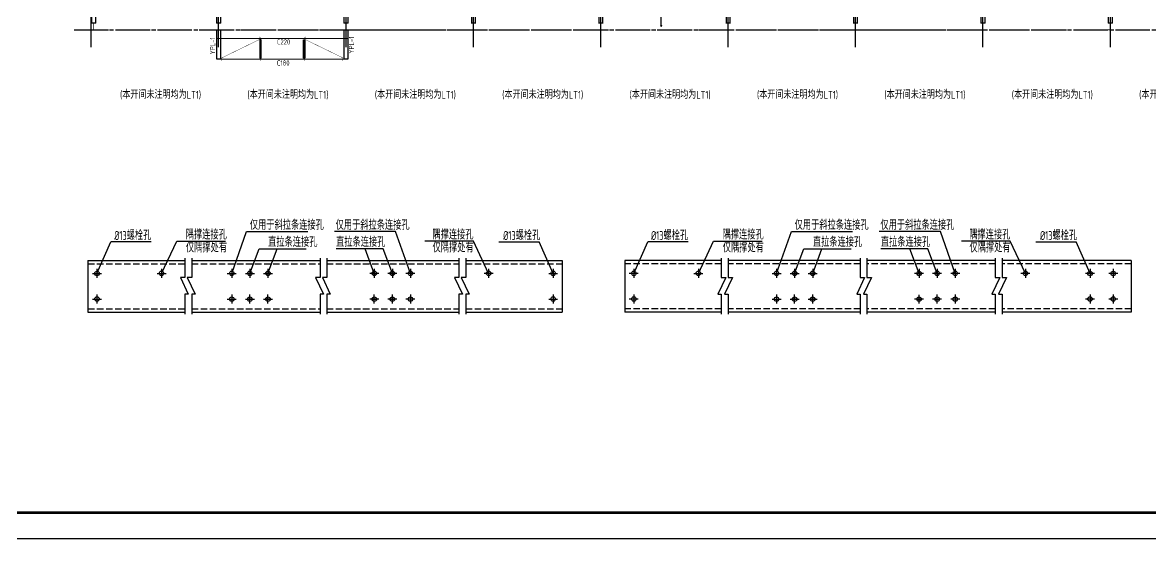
# Model space of a CAD drawing. Extents: x 8844666 to 9156203, y 1662182 to 2655606.
# Drawn here: x 8913598 to 8979117, y 1984432 to 2014410 of the extents above; entities that cross this region are included whole.
import ezdxf

# ---------------------------------------------------------------- set-up
doc = ezdxf.new("R2010")
doc.units = 0
doc.header["$LTSCALE"] = 1000
doc.header["$MEASUREMENT"] = 0
doc.linetypes.add('DASH', pattern=[0.35, 0.25, -0.1])
doc.linetypes.add('DOTE', pattern=[2.42, 2, -0.2, 0.02, -0.2])
doc.layers.get('0').update_dxf_attribs({"linetype": 'CONTINUOUS'})
for name, color, linetype in [('10014', 150, 'CONTINUOUS'), ('DIM_LEAD', 3, 'CONTINUOUS'), ('DOTE', 8, 'DOTE'), ('PUB_TEXT', 7, 'CONTINUOUS'), ('PUB_TITLE', 4, 'CONTINUOUS'), ('柱', 2, 'CONTINUOUS'), ('标注文字', 3, 'CONTINUOUS'), ('梁', 4, 'CONTINUOUS'), ('檩条', 150, 'CONTINUOUS'), ('檩条拉条', 1, 'CONTINUOUS')]:
    doc.layers.add(name, color=color, linetype=linetype)
doc.styles.add('TSSD_DIMENSION', font='atssdeng.shx', dxfattribs={"width": 0.7, "bigfont": 'atssdchn.shx'})
doc.styles.add('TSSD_REIN', font='atssdeng.shx', dxfattribs={"width": 0.7, "bigfont": 'atssdchn.shx'})

# ---------------------------------------------------------------- blocks, each defined once
blk = doc.blocks.new('5G415F4G5F')
for p, q in [((8923898, 1967634, -220000), (8927656, 1967634, -220000)), ((8923898, 1967634, -220000), (8923898, 1965635, -220000)), ((8924248, 1967308, -220000), (8924248, 1966960, -220000)), ((8926748, 1967308, -220000), (8926748, 1966960, -220000)), ((8927656, 1967721, -220000), (8927656, 1966979, -220000)), ((8927917, 1967721, -220000), (8927917, 1966979, -220000)), ((8927917, 1967634, -220000), (8932889, 1967634, -220000)), ((8929469, 1967308, -220000), (8929469, 1966960, -220000)), ((8930169, 1967306, -220000), (8930169, 1966958, -220000)), ((8930869, 1967306, -220000), (8930869, 1966958, -220000)), ((8932889, 1967721, -220000), (8932889, 1966979, -220000)), ((8933150, 1967721, -220000), (8933150, 1966979, -220000)), ((8933150, 1967634, -220000), (8938268, 1967634, -220000)), ((8934988, 1967306, -220000), (8934988, 1966958, -220000)), ((8935688, 1967306, -220000), (8935688, 1966958, -220000)), ((8936388, 1967308, -220000), (8936388, 1966960, -220000)), ((8938268, 1967721, -220000), (8938268, 1966979, -220000)), ((8938529, 1967721, -220000), (8938529, 1966979, -220000)), ((8938529, 1967634, -220000), (8942266, 1967634, -220000)), ((8939415, 1967308, -220000), (8939415, 1966960, -220000)), ((8941915, 1967308, -220000), (8941915, 1966960, -220000)), ((8942266, 1967634, -220000), (8942266, 1965635, -220000)), ((8948425, 1967634, -220000), (8944688, 1967634, -220000)), ((8944688, 1967634, -220000), (8944688, 1965635, -220000)), ((8945038, 1967308, -220000), (8945038, 1966960, -220000)), ((8947538, 1967308, -220000), (8947538, 1966960, -220000)), ((8948425, 1967721, -220000), (8948425, 1966979, -220000)), ((8948686, 1967721, -220000), (8948686, 1966979, -220000)), ((8953804, 1967634, -220000), (8948686, 1967634, -220000)), ((8950566, 1967308, -220000), (8950566, 1966960, -220000)), ((8951266, 1967306, -220000), (8951266, 1966958, -220000)), ((8951966, 1967306, -220000), (8951966, 1966958, -220000)), ((8953804, 1967721, -220000), (8953804, 1966979, -220000)), ((8954064, 1967721, -220000), (8954064, 1966979, -220000)), ((8959037, 1967634, -220000), (8954064, 1967634, -220000)), ((8956085, 1967305, -220000), (8956085, 1966957, -220000)), ((8956785, 1967306, -220000), (8956785, 1966958, -220000)), ((8957485, 1967308, -220000), (8957485, 1966960, -220000)), ((8959037, 1967721, -220000), (8959037, 1966979, -220000)), ((8959297, 1967721, -220000), (8959297, 1966979, -220000)), ((8964305, 1967634, -220000), (8959297, 1967634, -220000)), ((8960205, 1967308, -220000), (8960205, 1966960, -220000)), ((8962705, 1967308, -220000), (8962705, 1966960, -220000)), ((8963605, 1967308, -220000), (8963605, 1966960, -220000)), ((8964305, 1967634, -220000), (8964305, 1965635, -220000)), ((8924074, 1967134, -220000), (8924422, 1967134, -220000)), ((8924161, 1967132, -220000), (8924335, 1967132, -220000)), ((8924248, 1967219, -220000), (8924248, 1967045, -220000)), ((8926574, 1967134, -220000), (8926922, 1967134, -220000)), ((8927482, 1966979, -220000), (8927786, 1966333, -220000)), ((8927656, 1966979, -220000), (8927482, 1966979, -220000)), ((8927743, 1966979, -220000), (8928047, 1966333, -220000)), ((8927917, 1966979, -220000), (8927743, 1966979, -220000)), ((8929295, 1967134, -220000), (8929643, 1967134, -220000)), ((8929995, 1967132, -220000), (8930343, 1967132, -220000)), ((8930256, 1967134, -220000), (8930082, 1967134, -220000)), ((8930169, 1967221, -220000), (8930169, 1967047, -220000)), ((8930695, 1967132, -220000), (8931043, 1967132, -220000)), ((8930956, 1967134, -220000), (8930782, 1967134, -220000)), ((8930869, 1967221, -220000), (8930869, 1967047, -220000)), ((8932715, 1966979, -220000), (8933020, 1966333, -220000)), ((8932889, 1966979, -220000), (8932715, 1966979, -220000)), ((8932976, 1966979, -220000), (8933280, 1966333, -220000)), ((8933150, 1966979, -220000), (8932976, 1966979, -220000)), ((8935162, 1967132, -220000), (8934814, 1967132, -220000)), ((8934901, 1967134, -220000), (8935075, 1967134, -220000)), ((8934988, 1967221, -220000), (8934988, 1967047, -220000)), ((8935862, 1967132, -220000), (8935514, 1967132, -220000)), ((8935601, 1967134, -220000), (8935775, 1967134, -220000)), ((8935688, 1967221, -220000), (8935688, 1967047, -220000)), ((8936562, 1967134, -220000), (8936214, 1967134, -220000)), ((8938094, 1966979, -220000), (8938398, 1966333, -220000)), ((8938268, 1966979, -220000), (8938094, 1966979, -220000)), ((8938355, 1966979, -220000), (8938659, 1966333, -220000)), ((8938529, 1966979, -220000), (8938355, 1966979, -220000)), ((8939589, 1967134, -220000), (8939242, 1967134, -220000)), ((8941742, 1967134, -220000), (8942089, 1967134, -220000)), ((8945212, 1967134, -220000), (8944864, 1967134, -220000)), ((8947364, 1967134, -220000), (8947712, 1967134, -220000)), ((8948599, 1966979, -220000), (8948294, 1966333, -220000)), ((8948425, 1966979, -220000), (8948599, 1966979, -220000)), ((8948859, 1966979, -220000), (8948555, 1966333, -220000)), ((8948686, 1966979, -220000), (8948859, 1966979, -220000)), ((8950392, 1967134, -220000), (8950740, 1967134, -220000)), ((8951092, 1967132, -220000), (8951440, 1967132, -220000)), ((8951353, 1967134, -220000), (8951179, 1967134, -220000)), ((8951266, 1967221, -220000), (8951266, 1967047, -220000)), ((8951792, 1967132, -220000), (8952140, 1967132, -220000)), ((8952053, 1967134, -220000), (8951879, 1967134, -220000)), ((8951966, 1967221, -220000), (8951966, 1967047, -220000)), ((8953977, 1966979, -220000), (8953673, 1966333, -220000)), ((8953804, 1966979, -220000), (8953977, 1966979, -220000)), ((8954238, 1966979, -220000), (8953934, 1966333, -220000)), ((8954064, 1966979, -220000), (8954238, 1966979, -220000)), ((8956258, 1967131, -220000), (8955911, 1967131, -220000)), ((8955998, 1967132, -220000), (8956172, 1967132, -220000)), ((8956085, 1967219, -220000), (8956085, 1967045, -220000)), ((8956958, 1967132, -220000), (8956611, 1967132, -220000)), ((8956698, 1967134, -220000), (8956872, 1967134, -220000)), ((8956785, 1967221, -220000), (8956785, 1967047, -220000)), ((8957658, 1967134, -220000), (8957311, 1967134, -220000)), ((8959210, 1966979, -220000), (8958906, 1966333, -220000)), ((8959037, 1966979, -220000), (8959210, 1966979, -220000)), ((8959471, 1966979, -220000), (8959167, 1966333, -220000)), ((8959297, 1966979, -220000), (8959471, 1966979, -220000)), ((8960379, 1967134, -220000), (8960032, 1967134, -220000)), ((8962879, 1967134, -220000), (8962532, 1967134, -220000)), ((8962792, 1967132, -220000), (8962619, 1967132, -220000)), ((8962705, 1967219, -220000), (8962705, 1967045, -220000)), ((8963779, 1967134, -220000), (8963432, 1967134, -220000)), ((8963692, 1967132, -220000), (8963519, 1967132, -220000)), ((8963605, 1967219, -220000), (8963605, 1967045, -220000)), ((8924074, 1966139, -220000), (8924422, 1966139, -220000)), ((8924248, 1966313, -220000), (8924248, 1965965, -220000)), ((8927786, 1966333, -220000), (8927656, 1966333, -220000)), ((8927656, 1966333, -220000), (8927656, 1965548, -220000)), ((8928047, 1966333, -220000), (8927917, 1966333, -220000)), ((8927917, 1966333, -220000), (8927917, 1965548, -220000)), ((8929295, 1966138, -220000), (8929643, 1966138, -220000)), ((8929469, 1966312, -220000), (8929469, 1965964, -220000)), ((8929995, 1966137, -220000), (8930343, 1966137, -220000)), ((8930256, 1966135, -220000), (8930082, 1966135, -220000)), ((8930169, 1965963, -220000), (8930169, 1966310, -220000)), ((8930169, 1966048, -220000), (8930169, 1966222, -220000)), ((8930695, 1966137, -220000), (8931043, 1966137, -220000)), ((8930956, 1966135, -220000), (8930782, 1966135, -220000)), ((8930869, 1965963, -220000), (8930869, 1966310, -220000)), ((8930869, 1966048, -220000), (8930869, 1966222, -220000)), ((8933020, 1966333, -220000), (8932889, 1966333, -220000)), ((8932889, 1966333, -220000), (8932889, 1965548, -220000)), ((8933280, 1966333, -220000), (8933150, 1966333, -220000)), ((8933150, 1966333, -220000), (8933150, 1965548, -220000)), ((8935162, 1966137, -220000), (8934814, 1966137, -220000)), ((8934901, 1966135, -220000), (8935075, 1966135, -220000)), ((8934988, 1965963, -220000), (8934988, 1966310, -220000)), ((8934988, 1966048, -220000), (8934988, 1966222, -220000)), ((8935862, 1966137, -220000), (8935514, 1966137, -220000)), ((8935601, 1966135, -220000), (8935775, 1966135, -220000)), ((8935688, 1965963, -220000), (8935688, 1966310, -220000)), ((8935688, 1966048, -220000), (8935688, 1966222, -220000)), ((8936562, 1966138, -220000), (8936214, 1966138, -220000)), ((8936388, 1966312, -220000), (8936388, 1965964, -220000)), ((8938398, 1966333, -220000), (8938268, 1966333, -220000)), ((8938268, 1966333, -220000), (8938268, 1965548, -220000)), ((8938659, 1966333, -220000), (8938529, 1966333, -220000)), ((8938529, 1966333, -220000), (8938529, 1965548, -220000)), ((8941742, 1966139, -220000), (8942089, 1966139, -220000)), ((8941915, 1966313, -220000), (8941915, 1965965, -220000)), ((8945212, 1966139, -220000), (8944864, 1966139, -220000)), ((8945038, 1966313, -220000), (8945038, 1965965, -220000)), ((8948294, 1966333, -220000), (8948425, 1966333, -220000)), ((8948425, 1966333, -220000), (8948425, 1965548, -220000)), ((8948555, 1966333, -220000), (8948686, 1966333, -220000)), ((8948686, 1966333, -220000), (8948686, 1965548, -220000)), ((8950392, 1966138, -220000), (8950740, 1966138, -220000)), ((8950566, 1966312, -220000), (8950566, 1965964, -220000)), ((8951092, 1966137, -220000), (8951440, 1966137, -220000)), ((8951353, 1966135, -220000), (8951179, 1966135, -220000)), ((8951266, 1965963, -220000), (8951266, 1966310, -220000)), ((8951266, 1966048, -220000), (8951266, 1966222, -220000)), ((8951792, 1966137, -220000), (8952140, 1966137, -220000)), ((8952053, 1966135, -220000), (8951879, 1966135, -220000)), ((8951966, 1965963, -220000), (8951966, 1966310, -220000)), ((8951966, 1966048, -220000), (8951966, 1966222, -220000)), ((8953673, 1966333, -220000), (8953804, 1966333, -220000)), ((8953804, 1966333, -220000), (8953804, 1965548, -220000)), ((8953934, 1966333, -220000), (8954064, 1966333, -220000)), ((8954064, 1966333, -220000), (8954064, 1965548, -220000)), ((8956258, 1966135, -220000), (8955911, 1966135, -220000)), ((8955998, 1966134, -220000), (8956172, 1966134, -220000)), ((8956085, 1965961, -220000), (8956085, 1966309, -220000)), ((8956085, 1966047, -220000), (8956085, 1966221, -220000)), ((8956958, 1966137, -220000), (8956611, 1966137, -220000)), ((8956698, 1966135, -220000), (8956872, 1966135, -220000)), ((8956785, 1965963, -220000), (8956785, 1966310, -220000)), ((8956785, 1966048, -220000), (8956785, 1966222, -220000)), ((8957658, 1966138, -220000), (8957311, 1966138, -220000)), ((8957485, 1966312, -220000), (8957485, 1965964, -220000)), ((8958906, 1966333, -220000), (8959037, 1966333, -220000)), ((8959037, 1966333, -220000), (8959037, 1965548, -220000)), ((8959167, 1966333, -220000), (8959297, 1966333, -220000)), ((8959297, 1966333, -220000), (8959297, 1965548, -220000)), ((8962879, 1966139, -220000), (8962532, 1966139, -220000)), ((8962705, 1966313, -220000), (8962705, 1965965, -220000)), ((8963779, 1966139, -220000), (8963432, 1966139, -220000)), ((8963605, 1966313, -220000), (8963605, 1965965, -220000)), ((8923898, 1965635, -220000), (8927656, 1965635, -220000)), ((8927917, 1965635, -220000), (8932889, 1965635, -220000)), ((8933150, 1965635, -220000), (8938268, 1965635, -220000)), ((8938529, 1965635, -220000), (8942266, 1965635, -220000)), ((8948425, 1965635, -220000), (8944688, 1965635, -220000)), ((8953804, 1965635, -220000), (8948686, 1965635, -220000)), ((8959037, 1965635, -220000), (8954064, 1965635, -220000)), ((8964305, 1965635, -220000), (8959297, 1965635, -220000))]:
    blk.add_line(p, q)
at = {"linetype": 'DASH'}
for p, q in [((8923898, 1967504, -220000), (8927656, 1967504, -220000)), ((8927917, 1967504, -220000), (8932889, 1967504, -220000)), ((8933150, 1967504, -220000), (8938268, 1967504, -220000)), ((8938529, 1967504, -220000), (8942266, 1967504, -220000)), ((8948425, 1967504, -220000), (8944688, 1967504, -220000)), ((8953804, 1967504, -220000), (8948686, 1967504, -220000)), ((8959037, 1967504, -220000), (8954064, 1967504, -220000)), ((8964305, 1967504, -220000), (8959297, 1967504, -220000)), ((8923898, 1965765, -220000), (8927656, 1965765, -220000)), ((8927917, 1965765, -220000), (8932889, 1965765, -220000)), ((8933150, 1965765, -220000), (8938268, 1965765, -220000)), ((8938529, 1965765, -220000), (8942266, 1965765, -220000)), ((8948425, 1965765, -220000), (8944688, 1965765, -220000)), ((8953804, 1965765, -220000), (8948686, 1965765, -220000)), ((8959037, 1965765, -220000), (8954064, 1965765, -220000)), ((8964305, 1965765, -220000), (8959297, 1965765, -220000))]:
    blk.add_line(p, q, dxfattribs=at)
for centre in [(8924248, 1967132, -440000), (8926748, 1967134, -440000), (8929469, 1967134, -440000), (8930169, 1967134, -440000), (8930869, 1967134, -440000), (8934988, 1967134, -440000), (8935688, 1967134, -440000), (8936388, 1967134, -440000), (8939415, 1967134, -440000), (8941915, 1967134, -440000), (8945038, 1967134, -440000), (8947538, 1967134, -440000), (8950566, 1967134, -440000), (8951266, 1967134, -440000), (8951966, 1967134, -440000), (8956085, 1967132, -440000), (8956785, 1967134, -440000), (8957485, 1967134, -440000), (8960205, 1967134, -440000), (8962705, 1967132, -440000), (8963605, 1967132, -440000), (8924248, 1966139, -440000), (8929469, 1966138, -440000), (8930169, 1966135, -440000), (8930869, 1966135, -440000), (8934988, 1966135, -440000), (8935688, 1966135, -440000), (8936388, 1966138, -440000), (8941915, 1966139, -440000), (8945038, 1966139, -440000), (8950566, 1966138, -440000), (8951266, 1966135, -440000), (8951966, 1966135, -440000), (8956085, 1966134, -440000), (8956785, 1966135, -440000), (8957485, 1966138, -440000), (8962705, 1966139, -440000), (8963605, 1966139, -440000)]:
    blk.add_circle(centre, 86.9)
at = {"layer": '标注文字'}
for p, q in [((8929469, 1967132, -220000), (8930043, 1968750, -440000)), ((8930043, 1968750, -440000), (8932410, 1968750, -440000)), ((8935814, 1968750, -440000), (8933451, 1968750, -440000)), ((8936388, 1967132, -220000), (8935814, 1968750, -440000)), ((8950566, 1967132, -220000), (8951140, 1968750, -440000)), ((8951140, 1968750, -440000), (8953503, 1968750, -440000)), ((8956910, 1968750, -440000), (8954543, 1968750, -440000)), ((8957485, 1967132, -220000), (8956910, 1968750, -440000)), ((8924248, 1967132, -220000), (8924787, 1968362, -220000)), ((8926348, 1968362, -220000), (8924787, 1968362, -220000)), ((8926748, 1967134, -220000), (8927338, 1968376, -440000)), ((8927338, 1968376, -440000), (8929222, 1968376, -440000)), ((8938825, 1968376, -440000), (8936941, 1968376, -440000)), ((8939415, 1967134, -220000), (8938825, 1968376, -440000)), ((8939815, 1968362, -220000), (8941376, 1968362, -220000)), ((8941915, 1967132, -220000), (8941376, 1968362, -220000)), ((8945038, 1967132, -220000), (8945577, 1968362, -220000)), ((8947138, 1968362, -220000), (8945577, 1968362, -220000)), ((8947538, 1967134, -220000), (8948128, 1968376, -440000)), ((8948128, 1968376, -440000), (8950012, 1968376, -440000)), ((8959615, 1968376, -440000), (8957731, 1968376, -440000)), ((8960205, 1967134, -220000), (8959615, 1968376, -440000)), ((8960605, 1968362, -220000), (8962166, 1968362, -220000)), ((8962705, 1967132, -220000), (8962166, 1968362, -220000)), ((8930169, 1967132, -220000), (8930526, 1968091, -440000)), ((8930526, 1968091, -440000), (8932352, 1968091, -440000)), ((8930869, 1967131, -220000), (8931226, 1968089, -440000)), ((8935330, 1968091, -440000), (8933505, 1968091, -440000)), ((8934988, 1967132, -220000), (8934630, 1968091, -440000)), ((8935688, 1967132, -220000), (8935330, 1968091, -440000)), ((8951266, 1967132, -220000), (8951623, 1968091, -440000)), ((8951623, 1968091, -440000), (8953449, 1968091, -440000)), ((8951966, 1967132, -220000), (8952323, 1968091, -440000)), ((8956427, 1968091, -440000), (8954602, 1968091, -440000)), ((8956085, 1967131, -220002), (8955727, 1968089, -440002)), ((8956785, 1967132, -220000), (8956427, 1968091, -440000))]:
    blk.add_line(p, q, dxfattribs=at)
at = {"layer": 'PUB_TEXT', "style": 'TSSD_DIMENSION', "width": 0.7}
for s, p in [('仅用于斜拉条连接孔', (8930169, 1968825, -660000)), ('仅用于斜拉条连接孔', (8933490, 1968825, -660000)), ('仅用于斜拉条连接孔', (8951266, 1968825, -660000)), ('仅用于斜拉条连接孔', (8954587, 1968825, -660000)), ('%%C13螺栓孔', (8924915, 1968425, -440000)), ('隅撑连接孔', (8927687, 1968452, -660000)), ('隅撑连接孔', (8937238, 1968452, -660000)), ('%%C13螺栓孔', (8939979, 1968425, -440000)), ('%%C13螺栓孔', (8945705, 1968425, -440000)), ('隅撑连接孔', (8948477, 1968452, -660000)), ('隅撑连接孔', (8958028, 1968452, -660000)), ('%%C13螺栓孔', (8960769, 1968425, -440000)), ('仅隅撑处有', (8927693, 1967952, -660000)), ('直拉条连接孔', (8930876, 1968165, -660000)), ('直拉条连接孔', (8933507, 1968165, -660000)), ('仅隅撑处有', (8937245, 1967952, -660000)), ('仅隅撑处有', (8948483, 1967952, -660000)), ('直拉条连接孔', (8951973, 1968165, -660000)), ('直拉条连接孔', (8954604, 1968165, -660000)), ('仅隅撑处有', (8958035, 1967952, -660000))]:
    blk.add_text(s, height=350, dxfattribs=at).set_placement(p)

msp = doc.modelspace()

# ---------------------------------------------------------------- hatches: boundary and pattern name
at = {"layer": '柱'}
for points in [[(8917869.3, 2013978.5), (8917589.3, 2013978.5), (8917589.3, 2014010.5), (8917717.3, 2014010.5), (8917717.3, 2014346.5), (8917589.3, 2014346.5), (8917589.3, 2014378.5), (8917869.3, 2014378.5), (8917869.3, 2014346.5), (8917741.3, 2014346.5), (8917741.3, 2014010.5), (8917869.3, 2014010.5)], [(8925129.3, 2013978.5), (8924849.3, 2013978.5), (8924849.3, 2014010.5), (8924977.3, 2014010.5), (8924977.3, 2014346.5), (8924849.3, 2014346.5), (8924849.3, 2014378.5), (8925129.3, 2014378.5), (8925129.3, 2014346.5), (8925001.3, 2014346.5), (8925001.3, 2014010.5), (8925129.3, 2014010.5)], [(8932529.3, 2013978.5), (8932249.3, 2013978.5), (8932249.3, 2014010.5), (8932377.3, 2014010.5), (8932377.3, 2014346.5), (8932249.3, 2014346.5), (8932249.3, 2014378.5), (8932529.3, 2014378.5), (8932529.3, 2014346.5), (8932401.3, 2014346.5), (8932401.3, 2014010.5), (8932529.3, 2014010.5)], [(8939929.3, 2013978.5), (8939649.3, 2013978.5), (8939649.3, 2014010.5), (8939777.3, 2014010.5), (8939777.3, 2014346.5), (8939649.3, 2014346.5), (8939649.3, 2014378.5), (8939929.3, 2014378.5), (8939929.3, 2014346.5), (8939801.3, 2014346.5), (8939801.3, 2014010.5), (8939929.3, 2014010.5)], [(8947329.3, 2013978.5), (8947049.3, 2013978.5), (8947049.3, 2014010.5), (8947177.3, 2014010.5), (8947177.3, 2014346.5), (8947049.3, 2014346.5), (8947049.3, 2014378.5), (8947329.3, 2014378.5), (8947329.3, 2014346.5), (8947201.3, 2014346.5), (8947201.3, 2014010.5), (8947329.3, 2014010.5)], [(8954729.3, 2013978.5), (8954449.3, 2013978.5), (8954449.3, 2014010.5), (8954577.3, 2014010.5), (8954577.3, 2014346.5), (8954449.3, 2014346.5), (8954449.3, 2014378.5), (8954729.3, 2014378.5), (8954729.3, 2014346.5), (8954601.3, 2014346.5), (8954601.3, 2014010.5), (8954729.3, 2014010.5)], [(8962129.3, 2013978.5), (8961849.3, 2013978.5), (8961849.3, 2014010.5), (8961977.3, 2014010.5), (8961977.3, 2014346.5), (8961849.3, 2014346.5), (8961849.3, 2014378.5), (8962129.3, 2014378.5), (8962129.3, 2014346.5), (8962001.3, 2014346.5), (8962001.3, 2014010.5), (8962129.3, 2014010.5)], [(8969529.3, 2013978.5), (8969249.3, 2013978.5), (8969249.3, 2014010.5), (8969377.3, 2014010.5), (8969377.3, 2014346.5), (8969249.3, 2014346.5), (8969249.3, 2014378.5), (8969529.3, 2014378.5), (8969529.3, 2014346.5), (8969401.3, 2014346.5), (8969401.3, 2014010.5), (8969529.3, 2014010.5)], [(8976929.3, 2013978.5), (8976649.3, 2013978.5), (8976649.3, 2014010.5), (8976777.3, 2014010.5), (8976777.3, 2014346.5), (8976649.3, 2014346.5), (8976649.3, 2014378.5), (8976929.3, 2014378.5), (8976929.3, 2014346.5), (8976801.3, 2014346.5), (8976801.3, 2014010.5), (8976929.3, 2014010.5)]]:
    msp.add_hatch(color=2, dxfattribs=at).paths.add_polyline_path(points)

# ---------------------------------------------------------------- linework, layer by layer
at = {"layer": '10014', "const_width": 50}
for points in [[(8932489.3, 2013478.5), (8924889.3, 2013478.5)], [(8932489.3, 2012278.5), (8924889.3, 2012278.5)]]:
    msp.add_lwpolyline(points, dxfattribs=at)
at = {"layer": 'DIM_LEAD'}
msp.add_lwpolyline([(8950696.1, 2014250), (8950696.1, 2063797.3), (8949637.3, 2063797.3)], dxfattribs=at)
at = {"layer": 'DIM_LEAD', "const_width": 60}
msp.add_lwpolyline([(8950666.1, 2014220, 1), (8950726.1, 2014220, 1)], format="xyb", close=True, dxfattribs=at)
at = {"layer": 'DOTE'}
for p, q in [((8917589.3, 2012978.5), (8917589.3, 2062978.5)), ((8924989.3, 2012978.5), (8924989.3, 2062978.5)), ((8932389.3, 2012978.5), (8932389.3, 2062978.5)), ((8939789.3, 2012978.5), (8939789.3, 2062978.5)), ((8947189.3, 2012978.5), (8947189.3, 2062978.5)), ((8954589.3, 2012978.5), (8954589.3, 2062978.5)), ((8961989.3, 2012978.5), (8961989.3, 2062978.5)), ((8969389.3, 2012978.5), (8969389.3, 2062978.5)), ((8976789.3, 2012978.5), (8976789.3, 2062978.5)), ((8916589.3, 2013978.5), (9125789.3, 2013978.5))]:
    msp.add_line(p, q, dxfattribs=at)
at = {"layer": 'PUB_TITLE'}
msp.add_lwpolyline([(8903902.8, 1984431.6), (9156202.8, 1984431.6), (9156202.8, 2073531.6), (8903902.8, 2073531.6)], close=True, dxfattribs=at)
at = {"layer": 'PUB_TITLE', "const_width": 150}
msp.add_lwpolyline([(8907652.8, 1985931.6), (9154702.8, 1985931.6), (9154702.8, 2072031.6), (8907652.8, 2072031.6)], close=True, dxfattribs=at)
at = {"layer": '柱', "color": 2, "const_width": 5}
for points in [[(8917869.3, 2013978.5), (8917589.3, 2013978.5), (8917589.3, 2014010.5), (8917717.3, 2014010.5), (8917717.3, 2014346.5), (8917589.3, 2014346.5), (8917589.3, 2014378.5), (8917869.3, 2014378.5), (8917869.3, 2014346.5), (8917741.3, 2014346.5), (8917741.3, 2014010.5), (8917869.3, 2014010.5)], [(8925129.3, 2013978.5), (8924849.3, 2013978.5), (8924849.3, 2014010.5), (8924977.3, 2014010.5), (8924977.3, 2014346.5), (8924849.3, 2014346.5), (8924849.3, 2014378.5), (8925129.3, 2014378.5), (8925129.3, 2014346.5), (8925001.3, 2014346.5), (8925001.3, 2014010.5), (8925129.3, 2014010.5)], [(8932529.3, 2013978.5), (8932249.3, 2013978.5), (8932249.3, 2014010.5), (8932377.3, 2014010.5), (8932377.3, 2014346.5), (8932249.3, 2014346.5), (8932249.3, 2014378.5), (8932529.3, 2014378.5), (8932529.3, 2014346.5), (8932401.3, 2014346.5), (8932401.3, 2014010.5), (8932529.3, 2014010.5)], [(8939929.3, 2013978.5), (8939649.3, 2013978.5), (8939649.3, 2014010.5), (8939777.3, 2014010.5), (8939777.3, 2014346.5), (8939649.3, 2014346.5), (8939649.3, 2014378.5), (8939929.3, 2014378.5), (8939929.3, 2014346.5), (8939801.3, 2014346.5), (8939801.3, 2014010.5), (8939929.3, 2014010.5)], [(8947329.3, 2013978.5), (8947049.3, 2013978.5), (8947049.3, 2014010.5), (8947177.3, 2014010.5), (8947177.3, 2014346.5), (8947049.3, 2014346.5), (8947049.3, 2014378.5), (8947329.3, 2014378.5), (8947329.3, 2014346.5), (8947201.3, 2014346.5), (8947201.3, 2014010.5), (8947329.3, 2014010.5)], [(8954729.3, 2013978.5), (8954449.3, 2013978.5), (8954449.3, 2014010.5), (8954577.3, 2014010.5), (8954577.3, 2014346.5), (8954449.3, 2014346.5), (8954449.3, 2014378.5), (8954729.3, 2014378.5), (8954729.3, 2014346.5), (8954601.3, 2014346.5), (8954601.3, 2014010.5), (8954729.3, 2014010.5)], [(8962129.3, 2013978.5), (8961849.3, 2013978.5), (8961849.3, 2014010.5), (8961977.3, 2014010.5), (8961977.3, 2014346.5), (8961849.3, 2014346.5), (8961849.3, 2014378.5), (8962129.3, 2014378.5), (8962129.3, 2014346.5), (8962001.3, 2014346.5), (8962001.3, 2014010.5), (8962129.3, 2014010.5)], [(8969529.3, 2013978.5), (8969249.3, 2013978.5), (8969249.3, 2014010.5), (8969377.3, 2014010.5), (8969377.3, 2014346.5), (8969249.3, 2014346.5), (8969249.3, 2014378.5), (8969529.3, 2014378.5), (8969529.3, 2014346.5), (8969401.3, 2014346.5), (8969401.3, 2014010.5), (8969529.3, 2014010.5)], [(8976929.3, 2013978.5), (8976649.3, 2013978.5), (8976649.3, 2014010.5), (8976777.3, 2014010.5), (8976777.3, 2014346.5), (8976649.3, 2014346.5), (8976649.3, 2014378.5), (8976929.3, 2014378.5), (8976929.3, 2014346.5), (8976801.3, 2014346.5), (8976801.3, 2014010.5), (8976929.3, 2014010.5)]]:
    msp.add_lwpolyline(points, close=True, dxfattribs=at)
at = {"layer": '梁'}
for points in [[(8917629.3, 2061578.5), (8917829.3, 2061578.5), (8917829.3, 2014378.5), (8917629.3, 2014378.5)], [(8924889.3, 2061578.5), (8925089.3, 2061578.5), (8925089.3, 2014378.5), (8924889.3, 2014378.5)], [(8932289.3, 2061578.5), (8932489.3, 2061578.5), (8932489.3, 2014378.5), (8932289.3, 2014378.5)], [(8939689.3, 2061578.5), (8939889.3, 2061578.5), (8939889.3, 2014378.5), (8939689.3, 2014378.5)], [(8947089.3, 2061578.5), (8947289.3, 2061578.5), (8947289.3, 2014378.5), (8947089.3, 2014378.5)], [(8954489.3, 2061578.5), (8954689.3, 2061578.5), (8954689.3, 2014378.5), (8954489.3, 2014378.5)], [(8961889.3, 2061578.5), (8962089.3, 2061578.5), (8962089.3, 2014378.5), (8961889.3, 2014378.5)], [(8969289.3, 2061578.5), (8969489.3, 2061578.5), (8969489.3, 2014378.5), (8969289.3, 2014378.5)], [(8976689.3, 2061578.5), (8976889.3, 2061578.5), (8976889.3, 2014378.5), (8976689.3, 2014378.5)]]:
    msp.add_lwpolyline(points, close=True, dxfattribs=at)
at = {"layer": '梁', "color": 5}
for points in [[(8924889.3, 2013978.5), (8925089.3, 2013978.5), (8925089.3, 2012278.5), (8924889.3, 2012278.5)], [(8932289.3, 2013978.5), (8932489.3, 2013978.5), (8932489.3, 2012278.5), (8932289.3, 2012278.5)]]:
    msp.add_lwpolyline(points, close=True, dxfattribs=at)
at = {"layer": '檩条', "linetype": 'DASH'}
msp.add_lwpolyline([(8917589.3, 2013978.5), (9124789.3, 2013978.5)], dxfattribs=at)
at = {"layer": '檩条拉条', "color": 1, "const_width": 20}
for points in [[(8925170.4, 2012180.1), (8925170.4, 2012357.2), (8927347.2, 2013417.7), (8927347.2, 2013585.1)], [(8927421, 2013576.6), (8927421, 2012175.3)], [(8929957.7, 2013576.6), (8929957.7, 2012175.3)], [(8932208.3, 2012180.1), (8932208.3, 2012357.2), (8930031.5, 2013417.7), (8930031.5, 2013585.1)]]:
    msp.add_lwpolyline(points, dxfattribs=at)
at = {"layer": '檩条拉条', "color": 3}
for points in [[(8927381.1, 2012342.1), (8927461.1, 2012342.1), (8927461, 2013399.6), (8927381, 2013399.6)], [(8929997.6, 2012342.1), (8929917.6, 2012342.1), (8929917.7, 2013399.6), (8929997.7, 2013399.6)]]:
    msp.add_lwpolyline(points, close=True, dxfattribs=at)

# ---------------------------------------------------------------- block references
at = {"xscale": 1.5, "yscale": 1.5, "zscale": 1.5}
msp.add_blockref('5G415F4G5F', (-4468451, -950866.3), dxfattribs=at)

# ---------------------------------------------------------------- texts
at = {"layer": '标注文字', "style": 'TSSD_REIN', "width": 0.8}
for s, p in [('C220', (8928379.5, 2013136)), ('C180', (8928371.5, 2011910.5))]:
    msp.add_text(s, height=300, dxfattribs=at).set_placement(p)
at = {"layer": '标注文字', "color": 6, "style": 'TSSD_REIN', "width": 0.8}
for p in [(8919261.4, 2009987.6), (8926661.4, 2009987.6), (8934061.4, 2009987.6), (8941461.4, 2009987.6), (8948861.4, 2009987.6), (8956261.4, 2009987.6), (8963661.4, 2009987.6), (8971061.4, 2009987.6), (8978461.4, 2009987.6)]:
    msp.add_text('(本开间未注明均为LT1)', height=450, dxfattribs=at).set_placement(p)
at = {"layer": '梁', "color": 5, "style": 'TSSD_REIN', "width": 0.8}
for p in [(8932852, 2012599.4), (8924788.3, 2012552)]:
    msp.add_text('YPL-1', height=300, rotation=90, dxfattribs=at).set_placement(p)

doc.saveas('drawing.dxf')
